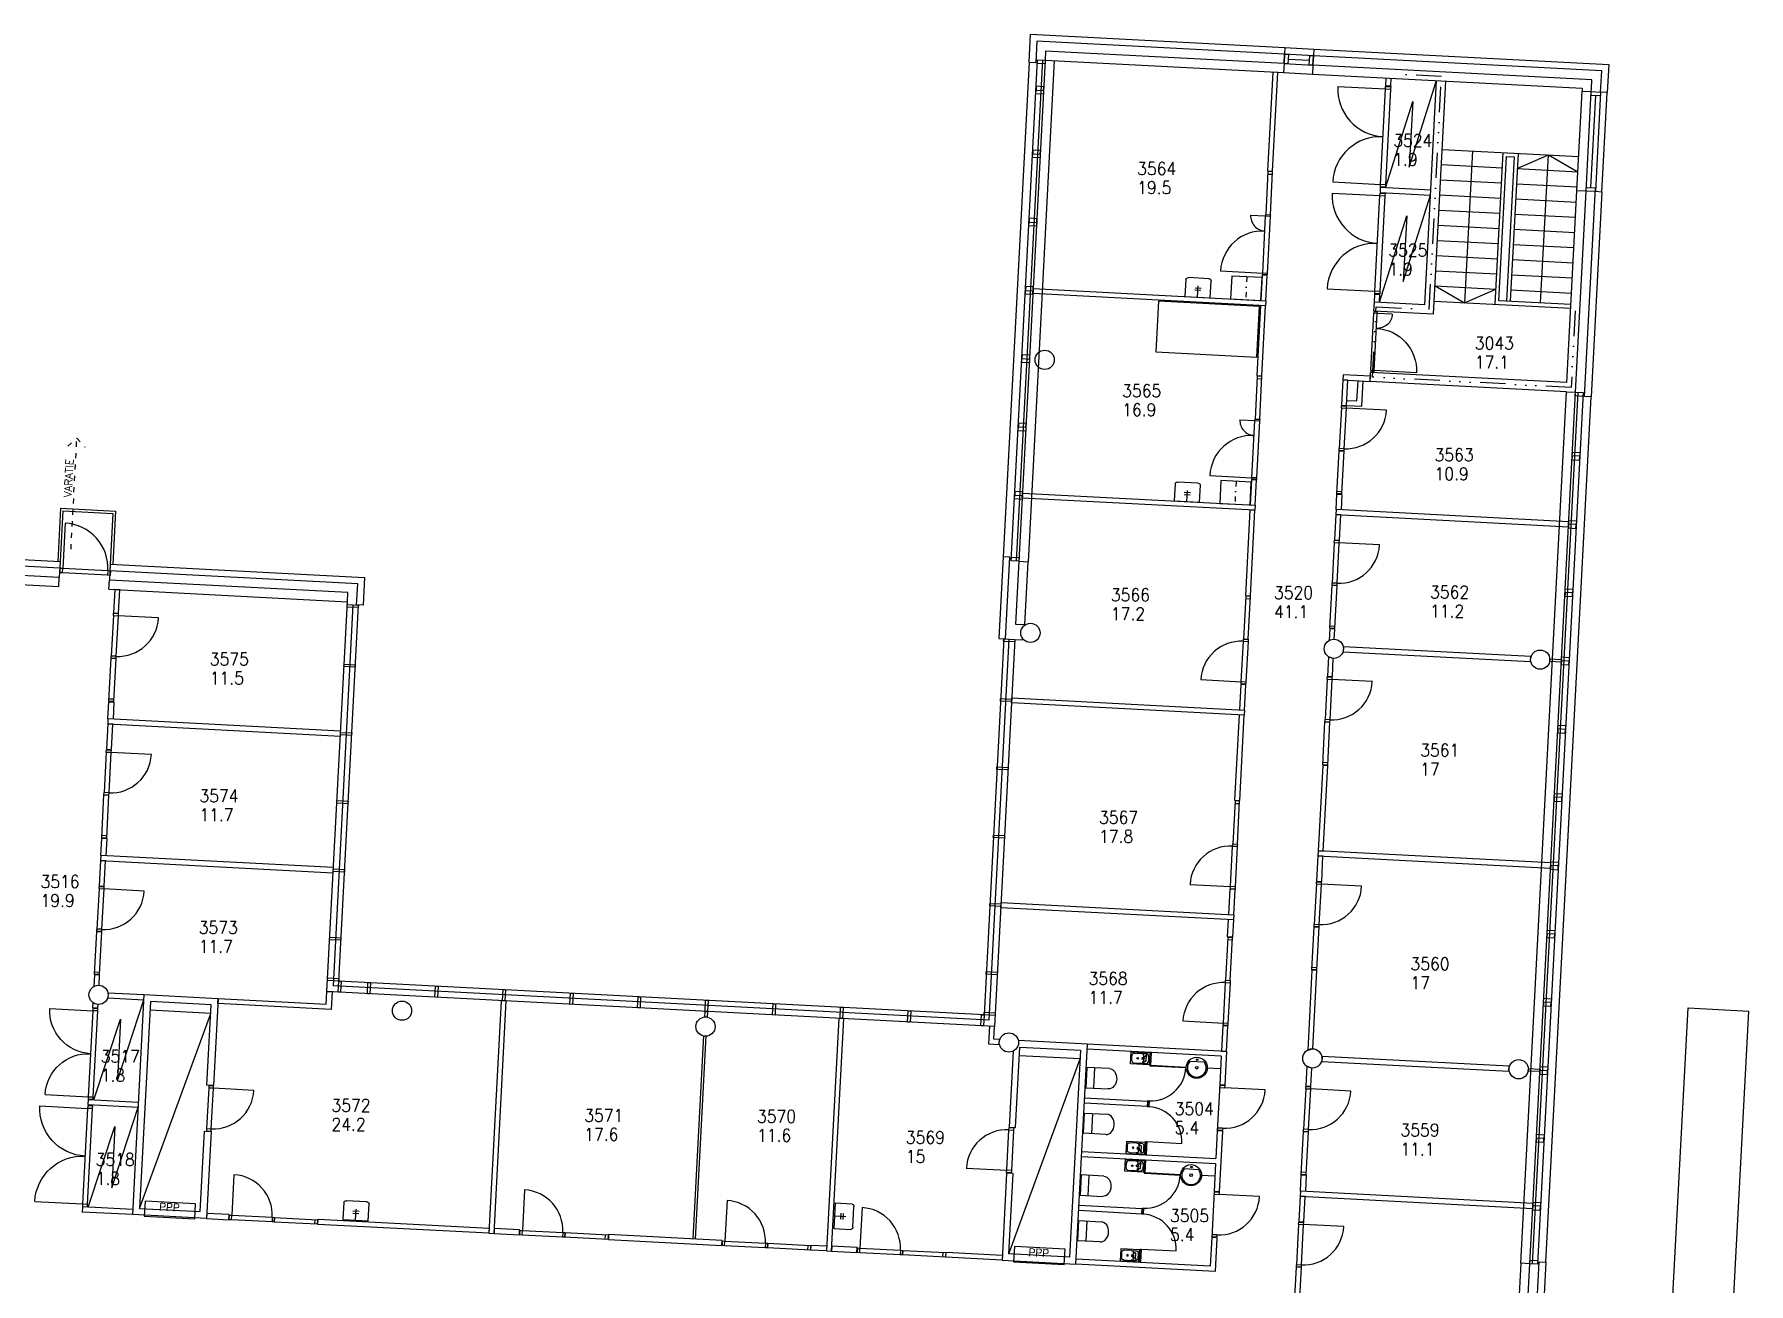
# Model space of a CAD drawing. Extents: x -405 to 153753, y -2585 to 66147.
# Drawn here: x 119754 to 153606, y 41474 to 66147 of the extents above; entities that cross this region are included whole.
import ezdxf
from ezdxf.enums import TextEntityAlignment as Align

# ---------------------------------------------------------------- set-up
doc = ezdxf.new("R2010")
doc.units = 0
doc.header["$LTSCALE"] = 100
doc.header["$MEASUREMENT"] = 0
for name, pattern in [('KEL', [2.25, 1, -1.25]), ('PALOALUE', [13, 5, -2, 0, -2, 0, -2, 0, -2]), ('PKL', [3, 1, -1, 0, -1])]:
    doc.linetypes.add(name, pattern=pattern)
doc.layers.get('0').update_dxf_attribs({"linetype": 'CONTINUOUS'})
for name, color, linetype in [('ART1100T0', 7, 'CONTINUOUS'), ('ART1100T3', 7, 'CONTINUOUS'), ('ART1100TB', 7, 'CONTINUOUS'), ('M00402', 8, 'CONTINUOUS'), ('M06001', 7, 'CONTINUOUS'), ('M06037', 8, 'CONTINUOUS'), ('M06051', 3, 'CONTINUOUS'), ('m06080', 8, 'CONTINUOUS'), ('M06081', 8, 'CONTINUOUS'), ('PALOOS', 1, 'PALOALUE')]:
    doc.layers.add(name, color=color, linetype=linetype)
doc.styles.add('ROMANS', font='romans.shx')
doc.styles.get("Standard").update_dxf_attribs({"font": 'simplex.shx'})

# ---------------------------------------------------------------- blocks, each defined once
blk = doc.blocks.new('SALAMA')
at = {"layer": 'M00402'}
blk.add_lwpolyline([(0, 0), (0.5, 0.8), (0.5, 0.2), (1, 1)], dxfattribs=at)
blk = doc.blocks.new('LVIPAL')
for p, q in [((-0.5, 0.02), (-0.5, 0.92)), ((-0.4, 1.02), (0.4, 1.02)), ((0.5, 0.92), (0.5, 0.02)), ((0.5, 0.02), (-0.5, 0.02)), ((-0.12, 0.49), (0.12, 0.49)), ((-0.12, 0.37), (0.12, 0.37)), ((0, 0.02), (0, 0.61))]:
    blk.add_line(p, q)
for centre, start, end in [((-0.4, 0.92), 90, 180), ((0.4, 0.92), 0, 90)]:
    blk.add_arc(centre, 0.1, start, end)
at = {"width": 0.76195, "flags": 1}
blk.add_attdef('LVIKAL', text='', height=0.212, dxfattribs=at).set_placement((-0.389, 0.05), (0.379, 0.05), align=Align.FIT)
blk = doc.blocks.new('K1X1')
at = {"linetype": 'ByBlock'}
blk.add_lwpolyline([(1, 0), (1, 1), (0, 1), (0, 0)], close=True, dxfattribs=at)
blk = doc.blocks.new('LVIIST')
for p, q in [((-0.5, 0.02), (-0.5, 0.761)), ((0.5, 0.761), (0.5, 0.02)), ((-0.5, 0.283), (0.5, 0.283)), ((0.5, 0.02), (-0.5, 0.02))]:
    blk.add_line(p, q)
blk.add_ellipse((0, 0.761), major_axis=(-0.5, 0), ratio=0.517739, start_param=3.141593, end_param=6.283185)
at = {"width": 0.76195, "flags": 1}
blk.add_attdef('LVIKAL', text='', height=0.212, dxfattribs=at).set_placement((-0.389, 0.05), (0.379, 0.05), align=Align.FIT)
blk = doc.blocks.new('KKUPPI_P')
at = {"linetype": 'Continuous'}
for p, q in [((-380, -245), (-380, -10)), ((-380, -10), (-10, -10)), ((-10, -245), (-380, -245)), ((-360, -175), (-360, -80)), ((-310, -30), (-175, -30)), ((-175, -225), (-310, -225)), ((-175, -30), (-80, -30)), ((-175, -225), (-80, -225)), ((-125, -80), (-125, -175)), ((-30, -80), (-30, -175)), ((-10, -10), (-10, -245))]:
    blk.add_line(p, q, dxfattribs=at)
for p, q in [((-168, -110), (-125, -153)), ((-80, -65), (-163, -148)), ((-151, -93), (-108, -136)), ((-80, -65), (-80, -167))]:
    blk.add_line(p, q)
for centre, radius in [((-242, -128), 14.1), ((-80, -65), 10)]:
    blk.add_circle(centre, radius, dxfattribs=at)
for centre, start, end in [((-310, -80), 90, 180), ((-310, -175), 180, 270), ((-175, -80), 0, 90), ((-175, -175), 270, 0), ((-80, -80), 0, 90), ((-80, -175), 270, 0)]:
    blk.add_arc(centre, 50, start, end, dxfattribs=at)
at = {"extrusion": (0, 0, -1)}
for centre, major_axis, start_param, end_param in [((-119, -189), (-13.3, 12.5), -1.446157, 1.474955), ((-125, -203), (-5.71, 5.37), 0.050634, 6.193979), ((-100, -163), (-15.7, 14.8), 2.496992, 4.616547)]:
    blk.add_ellipse(centre, major_axis=major_axis, ratio=0.8, start_param=start_param, end_param=end_param, dxfattribs=at)
blk = doc.blocks.new('pyöreä_allas')
blk.add_lwpolyline([(63, 322, 2.070197), (352, 322)], format="xyb", close=True)
for centre, radius in [((207, 207), 208), ((207, 367), 15), ((207, 207), 25)]:
    blk.add_circle(centre, radius)
blk = doc.blocks.new('aioa_huone')
at = {"layer": 'ART1100T0', "width": 0.9}
blk.add_attdef('HNENUM', (56, 73), '', height=250, dxfattribs=at)
at = {"layer": 'ART1100T3', "width": 0.9}
blk.add_attdef('HNEALA', (56, -302), '', height=250, dxfattribs=at)

msp = doc.modelspace()

# ---------------------------------------------------------------- linework, layer by layer
at = {"layer": 'M00402'}
for p, q in [((121834, 42961), (123237, 46812)), ((123237, 46812), (122039, 46875)), ((139000, 42061), (140404, 45913)), ((140404, 45913), (139205, 45976))]:
    msp.add_line(p, q, dxfattribs=at)
for points in [[(120225, 55737), (120280, 56786), (121358, 56729), (121303, 55681)], [(120274, 55735), (120327, 56733), (121305, 56682), (121253, 55683)]]:
    msp.add_lwpolyline(points, dxfattribs=at)
at = {"layer": 'M06001'}
for p, q in [((144449, 65883), (144443, 65754)), ((144449, 65883), (145019, 65854)), ((145019, 65854), (145012, 65724)), ((139397, 65597), (138886, 55831)), ((139146, 55742), (139665, 65639)), ((139895, 65626), (139376, 55730)), ((139397, 65597), (139527, 65591)), ((144433, 65569), (144423, 65389)), ((144423, 65389), (144993, 65359)), ((144513, 65657), (144932, 65635)), ((145002, 65539), (144993, 65359)), ((146438, 65128), (146446, 65283)), ((146537, 65123), (146438, 65128)), ((146537, 65123), (146546, 65278)), ((147212, 60807), (147444, 65231)), ((147383, 60618), (147624, 65221)), ((150214, 63058), (150317, 65025)), ((150320, 65080), (150317, 65025)), ((150317, 65025), (150497, 65016)), ((150497, 65016), (150500, 65071)), ((150812, 64999), (150682, 65006)), ((150709, 63032), (150812, 64999)), ((150490, 63118), (150586, 64936)), ((150016, 59268), (150214, 63058)), ((150186, 59079), (150394, 63048)), ((150394, 63048), (150214, 63058)), ((150709, 63032), (150579, 63039)), ((146214, 60859), (146222, 61014)), ((146222, 61014), (146322, 61009)), ((146314, 60854), (146322, 61009)), ((146204, 60679), (146214, 60859)), ((147383, 60618), (146204, 60679)), ((147212, 60807), (146214, 60859)), ((146132, 59291), (146141, 59471)), ((150006, 59088), (146132, 59291)), ((150016, 59268), (146141, 59471)), ((149104, 41877), (150006, 59088)), ((149334, 41865), (150236, 59076)), ((149601, 41901), (150497, 58987)), ((150006, 59088), (150186, 59079)), ((150497, 58987), (150367, 58994)), ((120265, 55735), (120248, 55421)), ((120265, 55735), (120258, 55605)), ((121253, 55683), (121237, 55369)), ((121253, 55683), (121246, 55554)), ((139196, 55739), (139376, 55730)), ((120239, 55241), (120248, 55421)), ((121227, 55189), (121237, 55369)), ((125533, 47243), (125936, 54942)), ((125659, 47356), (126053, 54881)), ((125764, 47451), (126153, 54876)), ((138896, 54208), (138507, 46783)), ((138996, 54203), (138601, 46678)), ((139115, 54197), (138715, 46552)), ((139115, 54197), (139292, 54187)), ((138507, 46783), (125764, 47451)), ((121204, 47119), (121919, 47082)), ((121209, 47219), (121925, 47182)), ((138715, 46552), (125533, 47243)), ((138601, 46678), (125659, 47356)), ((120910, 46919), (120915, 47023)), ((121009, 46914), (120910, 46919)), ((121009, 46914), (121013, 46989)), ((138412, 46788), (138412, 46788)), ((132762, 42358), (132973, 46375)), ((132812, 42355), (133022, 46367)), ((143190, 45967), (140544, 46106)), ((143295, 46062), (140549, 46206)), ((143295, 46062), (143261, 45397)), ((143190, 45967), (143161, 45402)), ((143261, 45397), (143161, 45402)), ((120815, 45112), (120810, 45012)), ((120815, 45112), (121813, 45060)), ((140488, 45045), (141737, 44979)), ((140494, 45145), (141742, 45079)), ((141737, 44979), (141742, 45079)), ((141742, 45079), (141737, 44979)), ((120810, 45012), (121808, 44960)), ((123245, 44479), (123145, 44484)), ((143113, 44494), (143084, 43945)), ((143213, 44488), (143113, 44494)), ((143213, 44488), (143150, 43291)), ((140438, 44084), (143084, 43945)), ((140433, 43984), (143079, 43845)), ((143079, 43845), (143050, 43296)), ((140382, 43022), (141631, 42957)), ((143150, 43291), (143050, 43296)), ((120704, 42990), (120698, 42890)), ((121697, 42838), (120698, 42890)), ((121702, 42937), (120704, 42990)), ((140377, 42923), (141625, 42857)), ((141631, 42957), (141625, 42857)), ((141631, 42957), (141625, 42857)), ((143003, 42387), (142973, 41823)), ((143103, 42382), (143003, 42387)), ((143103, 42382), (143068, 41718)), ((143068, 41718), (140321, 41862)), ((142973, 41823), (140327, 41961))]:
    msp.add_line(p, q, dxfattribs=at)
for points in [[(139397, 65597), (139426, 66147), (144449, 65883)], [(144443, 65754), (139549, 66010), (139527, 65591)], [(144433, 65569), (139724, 65816), (139715, 65636), (144423, 65389)], [(150682, 65006), (150704, 65425), (145012, 65724)], [(145019, 65854), (150841, 65548), (150812, 64999)], [(139046, 55747), (139565, 65644), (139715, 65636), (139196, 55739)], [(144993, 65359), (150320, 65080)], [(150500, 65071), (150510, 65250), (145002, 65539)], [(150367, 58994), (150583, 63114)], [(150709, 63032), (150497, 58987)], [(145666, 58817), (145966, 58801), (145992, 59301)], [(145671, 58917), (145871, 58906), (145892, 59306)], [(145458, 56763), (145474, 57065), (145574, 57059), (145558, 56758)], [(120258, 55605), (114986, 55882), (114964, 55462), (114834, 55469), (114862, 56018), (120265, 55735)], [(120248, 55421), (115161, 55687), (115151, 55508), (120239, 55241)], [(121253, 55683), (126277, 55420), (126248, 54871), (126118, 54878), (126140, 55297), (121246, 55554)], [(139196, 55739), (139131, 54501), (139311, 54492), (139376, 55730)], [(121227, 55189), (125936, 54942), (125946, 55122), (121237, 55369)], [(145424, 54201), (145435, 54401), (145335, 54406), (145323, 54178)], [(121209, 52627), (121226, 52966), (121326, 52961), (121309, 52621)], [(121067, 49930), (121085, 50270), (121185, 50265), (121167, 49925)], [(143431, 48658), (143414, 48319), (143314, 48324), (143332, 48663)], [(121033, 47369), (121044, 47568), (120944, 47573), (120932, 47345)], [(123293, 45388), (123163, 45394), (123246, 46982), (122048, 47045), (121834, 42961), (123032, 42898), (123115, 44486), (123245, 44479), (123155, 42761), (121697, 42838), (121925, 47182), (123383, 47105), (123293, 45388)], [(139000, 42061), (139084, 43653), (138954, 43659), (138863, 41938), (140321, 41862), (140549, 46206), (139184, 46277)], [(139080, 46065), (139001, 44568), (139131, 44561), (139214, 46145), (140413, 46083), (140198, 41998), (139000, 42061)], [(141681, 43918), (141667, 43656), (141691, 43655), (141705, 43917)], [(144753, 43302), (144770, 43621), (144870, 43616), (144853, 43296)], [(135398, 42120), (135089, 42136), (135094, 42236), (135403, 42219)], [(141575, 41896), (141589, 42158), (141613, 42157), (141599, 41895)]]:
    msp.add_lwpolyline(points, dxfattribs=at)
for points in [[(144433, 65569), (145002, 65539), (145012, 65724), (144443, 65754)], [(144508, 65565), (144433, 65569), (144443, 65754), (144517, 65750)], [(145002, 65539), (144927, 65543), (144937, 65728), (145012, 65724)], [(139715, 65636), (139711, 65561), (139561, 65569), (139565, 65644)], [(144309, 65395), (144209, 65400), (144106, 63448), (144206, 63443)], [(139683, 65037), (139680, 64962), (139530, 64970), (139534, 65045)], [(139683, 65037), (139687, 65112), (139538, 65119), (139534, 65045)], [(150682, 65006), (150579, 63039), (150394, 63048), (150497, 65016)], [(150682, 65006), (150678, 64931), (150493, 64941), (150497, 65016)], [(139618, 63778), (139614, 63704), (139464, 63711), (139468, 63786)], [(139618, 63778), (139621, 63853), (139472, 63861), (139468, 63786)], [(146327, 63021), (147326, 62969), (147331, 63069), (146332, 63121)], [(150583, 63114), (150579, 63039), (150394, 63048), (150398, 63123)], [(139547, 62430), (139543, 62355), (139393, 62363), (139397, 62438)], [(139547, 62430), (139551, 62505), (139401, 62513), (139397, 62438)], [(143972, 60891), (144072, 60886), (144098, 61385), (143999, 61390)], [(139476, 61082), (139472, 61007), (139323, 61015), (139326, 61090)], [(139476, 61082), (139480, 61157), (139330, 61165), (139326, 61090)], [(144067, 60786), (139473, 61027), (139479, 61127), (144072, 60886)], [(144067, 60786), (143967, 60791), (143895, 59409), (143995, 59403)], [(139406, 59734), (139402, 59659), (139252, 59667), (139256, 59742)], [(139406, 59734), (139410, 59809), (139260, 59817), (139256, 59742)], [(145566, 58822), (145666, 58817), (145692, 59316), (145592, 59321)], [(145592, 59321), (146132, 59293), (146137, 59393), (145598, 59421)], [(150336, 59071), (149434, 41860), (149284, 41867), (150186, 59079)], [(150336, 59071), (150332, 58996), (150182, 59004), (150186, 59079)], [(139335, 58386), (139331, 58311), (139181, 58319), (139185, 58394)], [(139335, 58386), (139339, 58461), (139189, 58469), (139185, 58394)], [(150274, 57888), (150270, 57813), (150120, 57821), (150124, 57896)], [(150266, 57738), (150270, 57813), (150120, 57821), (150116, 57746)], [(143761, 56852), (143861, 56847), (143887, 57346), (143787, 57351)], [(139264, 57038), (139260, 56963), (139111, 56971), (139114, 57046)], [(139264, 57038), (139268, 57113), (139118, 57120), (139114, 57046)], [(143855, 56747), (139262, 56988), (139267, 57088), (143861, 56847)], [(143855, 56747), (143756, 56752), (143667, 55065), (143767, 55059)], [(145427, 56164), (145527, 56159), (145553, 56658), (145453, 56663)], [(145453, 56663), (150047, 56423), (150052, 56522), (145458, 56763)], [(150203, 56540), (150199, 56465), (150049, 56472), (150053, 56547)], [(150195, 56390), (150199, 56465), (150049, 56472), (150046, 56398)], [(138886, 55831), (138801, 54213), (138931, 54206), (139015, 55824)], [(139200, 55814), (139196, 55739), (139046, 55747), (139050, 55822)], [(121319, 54724), (121418, 54718), (121443, 55178), (121343, 55183)], [(150133, 55191), (150129, 55116), (149979, 55124), (149983, 55199)], [(125933, 54887), (126153, 54876), (126151, 54826), (125931, 54837)], [(150125, 55042), (150129, 55116), (149979, 55124), (149975, 55049)], [(138896, 54208), (139115, 54197), (139113, 54147), (138893, 54158)], [(145286, 53468), (145386, 53462), (145404, 53822), (145306, 53856)], [(145601, 53952), (149296, 53758), (149302, 53858), (145607, 54052)], [(150062, 53843), (150058, 53768), (149908, 53776), (149912, 53851)], [(125872, 53709), (126091, 53698), (126089, 53648), (125869, 53659)], [(149909, 53801), (149907, 53751), (149677, 53763), (149680, 53813)], [(150054, 53693), (150058, 53768), (149908, 53776), (149904, 53701)], [(143549, 52808), (143649, 52802), (143675, 53302), (143575, 53307)], [(138834, 53029), (139054, 53018), (139051, 52968), (138831, 52979)], [(143643, 52703), (139050, 52943), (139055, 53043), (143649, 52802)], [(121177, 52027), (121277, 52022), (121303, 52521), (121203, 52527)], [(121203, 52527), (125797, 52286), (125802, 52386), (121209, 52627)], [(143643, 52703), (143544, 52708), (143455, 51020), (143555, 51015)], [(149991, 52495), (149987, 52420), (149838, 52428), (149841, 52503)], [(125801, 52361), (126021, 52349), (126018, 52299), (125798, 52311)], [(149983, 52345), (149987, 52420), (149838, 52428), (149834, 52353)], [(138763, 51681), (138983, 51670), (138980, 51620), (138761, 51631)], [(145293, 51705), (145194, 51710), (145105, 50022), (145205, 50017)], [(149921, 51147), (149917, 51072), (149767, 51080), (149771, 51155)], [(125730, 51013), (125950, 51001), (125947, 50951), (125728, 50963)], [(149913, 50997), (149917, 51072), (149767, 51080), (149763, 51005)], [(138693, 50333), (138912, 50322), (138910, 50272), (138690, 50283)], [(121036, 49331), (121136, 49326), (121162, 49825), (121062, 49830)], [(121062, 49830), (125656, 49590), (125661, 49690), (121067, 49930)], [(145074, 49423), (145174, 49418), (145200, 49917), (145100, 49923)], [(145100, 49923), (149694, 49682), (149699, 49782), (145105, 50022)], [(149850, 49799), (149846, 49724), (149696, 49732), (149700, 49807)], [(125660, 49665), (125879, 49653), (125877, 49603), (125657, 49615)], [(149842, 49649), (149846, 49724), (149696, 49732), (149692, 49657)], [(143337, 48763), (143437, 48758), (143463, 49257), (143363, 49263)], [(138622, 48985), (138842, 48973), (138839, 48924), (138619, 48935)], [(143431, 48658), (138838, 48899), (138843, 48999), (143437, 48758)], [(149779, 48451), (149775, 48376), (149626, 48384), (149629, 48458)], [(125589, 48316), (125809, 48305), (125806, 48255), (125586, 48267)], [(149771, 48301), (149775, 48376), (149626, 48384), (149622, 48309)], [(125547, 47513), (125767, 47501), (125764, 47451), (125544, 47463)], [(125753, 47231), (125764, 47451), (125814, 47448), (125802, 47229)], [(126332, 47201), (126343, 47420), (126393, 47418), (126382, 47198)], [(138551, 47637), (138771, 47625), (138768, 47575), (138549, 47587)], [(145081, 47660), (144982, 47665), (144899, 46089), (145000, 46113)], [(125633, 47238), (125614, 46888), (123377, 47005), (123383, 47105), (125520, 46993), (125533, 47243)], [(127665, 47131), (127676, 47351), (127726, 47348), (127715, 47129)], [(128732, 42469), (128832, 42464), (129073, 47057), (128973, 47063)], [(128998, 47061), (129010, 47281), (129060, 47278), (129048, 47059)], [(130331, 46991), (130343, 47211), (130393, 47209), (130381, 46989)], [(131664, 46922), (131676, 47141), (131726, 47139), (131714, 46919)], [(132998, 46852), (133009, 47071), (133059, 47069), (133048, 46849)], [(149709, 47102), (149705, 47028), (149555, 47035), (149559, 47110)], [(132998, 46852), (133048, 46849), (133042, 46739), (132992, 46742)], [(134331, 46782), (134342, 47001), (134392, 46999), (134381, 46779)], [(135664, 46712), (135675, 46932), (135725, 46929), (135714, 46709)], [(136997, 46642), (137009, 46862), (137059, 46859), (137047, 46639)], [(138445, 46566), (138457, 46786), (138507, 46783), (138495, 46564)], [(138509, 46833), (138729, 46822), (138726, 46772), (138507, 46783)], [(149701, 46953), (149705, 47028), (149555, 47035), (149551, 46961)], [(135398, 42120), (135498, 42114), (135739, 46708), (135639, 46713)], [(138615, 46557), (138597, 46208), (138806, 46197), (138812, 46297), (138702, 46302), (138715, 46552)], [(143196, 46067), (143295, 46062), (143322, 46561), (143222, 46566)], [(141778, 45778), (141802, 45777), (141816, 46039), (141792, 46040)], [(144862, 45379), (144962, 45374), (144980, 45733), (144882, 45767)], [(145178, 45863), (148872, 45669), (148878, 45769), (145183, 45963)], [(149486, 45712), (149483, 45662), (149253, 45674), (149256, 45724)], [(149638, 45754), (149634, 45679), (149484, 45687), (149488, 45762)], [(149630, 45605), (149634, 45679), (149484, 45687), (149480, 45612)], [(141742, 45089), (141766, 45088), (141760, 44968), (141736, 44969)], [(149560, 44266), (149564, 44341), (149414, 44349), (149410, 44274)], [(149568, 44416), (149564, 44341), (149414, 44349), (149418, 44424)], [(141700, 44280), (141724, 44279), (141710, 44017), (141686, 44018)], [(144722, 42702), (144821, 42697), (144848, 43197), (144748, 43202)], [(144748, 43202), (149341, 42961), (149347, 43061), (144753, 43302)], [(149490, 42928), (149494, 43003), (149344, 43011), (149340, 42936)], [(149498, 43078), (149494, 43003), (149344, 43011), (149348, 43086)], [(123160, 42861), (123155, 42761), (123594, 42738), (123600, 42838)], [(128732, 42469), (125352, 42646), (125357, 42746), (128738, 42569)], [(141631, 42967), (141655, 42966), (141649, 42846), (141625, 42847)], [(128837, 42564), (128832, 42464), (129332, 42438), (129337, 42537)], [(131094, 42445), (131089, 42345), (133331, 42228), (133336, 42328)], [(135503, 42214), (135498, 42114), (135997, 42088), (136003, 42188)], [(138863, 41938), (137755, 41996), (137760, 42096), (138869, 42038)], [(149104, 41877), (149027, 40399), (149207, 40390), (149284, 41867)], [(149438, 41935), (149434, 41860), (149284, 41867), (149288, 41942)], [(149601, 41901), (149521, 40373), (149391, 40380), (149471, 41908)]]:
    msp.add_lwpolyline(points, close=True, dxfattribs=at)
for centre in [(139705, 59718), (139423, 54326), (145414, 54012), (149489, 53798), (121023, 47179), (127015, 46865), (133007, 46551), (138999, 46237), (144990, 45923), (149065, 45709)]:
    msp.add_circle(centre, 190, dxfattribs=at)
at = {"layer": 'M06037'}
for p, q in [((147553, 63873), (150250, 63732)), ((148153, 63842), (147996, 60846)), ((148752, 63810), (148595, 60815)), ((148674, 60886), (148823, 63732)), ((148823, 63732), (148973, 63724)), ((148973, 63724), (148823, 60878)), ((149051, 63795), (148898, 60874)), ((149497, 60842), (149651, 63763)), ((147538, 63574), (148736, 63511)), ((149036, 63495), (150234, 63432)), ((147506, 62974), (148705, 62912)), ((147522, 63274), (148720, 63211)), ((149020, 63196), (150218, 63133)), ((147491, 62675), (148689, 62612)), ((149004, 62896), (150203, 62833)), ((147475, 62375), (148673, 62312)), ((148973, 62297), (150171, 62234)), ((148989, 62596), (150187, 62534)), ((147459, 62076), (148658, 62013)), ((148957, 61997), (150155, 61934)), ((147443, 61776), (148642, 61713)), ((148941, 61698), (150140, 61635)), ((147428, 61477), (148626, 61414)), ((148926, 61398), (150124, 61335)), ((147412, 61177), (148610, 61114)), ((148910, 61098), (150108, 61036)), ((147396, 60877), (150093, 60736)), ((150097, 60811), (148674, 60886)), ((152006, 39251), (152408, 46921)), ((152408, 46921), (153606, 46858)), ((153204, 39189), (153606, 46858)), ((143161, 45402), (143113, 44494)), ((143050, 43296), (143003, 42387))]:
    msp.add_line(p, q, dxfattribs=at)
for points in [[(149036, 63495), (149651, 63763), (150234, 63432)], [(147412, 61177), (147996, 60846), (148610, 61114)]]:
    msp.add_lwpolyline(points, dxfattribs=at)
at = {"layer": 'M06051'}
for p, q in [((145490, 65118), (146434, 65069)), ((146335, 63181), (146434, 65069)), ((146434, 65069), (146437, 65118)), ((146434, 65069), (146534, 65063)), ((146534, 65063), (146435, 63176)), ((146437, 65118), (146537, 65113)), ((146537, 65113), (146534, 65063)), ((144114, 63437), (144069, 62588)), ((144111, 63387), (144203, 63383)), ((144206, 63432), (144114, 63437)), ((144161, 62584), (144206, 63432)), ((145380, 63011), (146324, 62962)), ((145392, 63230), (146335, 63181)), ((146324, 62962), (146327, 63011)), ((146327, 63011), (146426, 63006)), ((146333, 63131), (146335, 63181)), ((146433, 63126), (146333, 63131)), ((146435, 63176), (146335, 63181)), ((146426, 63006), (146424, 62956)), ((146435, 63176), (146433, 63126)), ((146225, 61074), (146324, 62962)), ((146324, 62962), (146424, 62956)), ((146424, 62956), (146325, 61068)), ((143771, 62574), (144068, 62559)), ((144009, 61430), (144068, 62559)), ((144068, 62559), (144069, 62588)), ((144068, 62559), (144160, 62554)), ((144069, 62588), (144161, 62584)), ((144069, 62588), (144161, 62584)), ((144160, 62554), (144101, 61425)), ((144161, 62584), (144160, 62554)), ((143177, 61473), (144009, 61430)), ((144007, 61400), (144009, 61430)), ((144099, 61395), (144007, 61400)), ((144101, 61425), (144009, 61430)), ((144101, 61425), (144099, 61395)), ((145281, 61123), (146225, 61074)), ((146222, 61024), (146225, 61074)), ((146322, 61019), (146222, 61024)), ((146325, 61068), (146225, 61074)), ((146325, 61068), (146322, 61019)), ((146143, 59511), (146202, 60640)), ((146204, 60669), (146202, 60640)), ((146272, 60636), (146202, 60640)), ((146274, 60666), (146204, 60669)), ((146213, 59507), (146272, 60636)), ((146272, 60636), (146274, 60666)), ((146569, 60621), (146272, 60636)), ((143902, 59398), (143858, 58549)), ((143900, 59348), (143991, 59343)), ((143994, 59393), (143902, 59398)), ((143950, 58545), (143994, 59393)), ((146143, 59511), (146142, 59481)), ((146142, 59481), (146211, 59477)), ((146143, 59511), (146213, 59507)), ((146211, 59477), (146213, 59507)), ((147045, 59464), (146213, 59507)), ((145563, 58768), (145522, 57968)), ((145563, 58768), (145566, 58812)), ((145563, 58768), (145655, 58763)), ((145566, 58812), (145658, 58807)), ((145655, 58763), (145613, 57963)), ((145658, 58807), (145655, 58763)), ((146455, 58721), (145655, 58763)), ((143559, 58535), (143856, 58520)), ((143797, 57391), (143856, 58520)), ((143856, 58520), (143858, 58549)), ((143856, 58520), (143948, 58515)), ((143858, 58549), (143950, 58545)), ((143858, 58549), (143950, 58545)), ((143948, 58515), (143889, 57386)), ((143950, 58545), (143948, 58515)), ((145475, 57075), (145519, 57923)), ((145519, 57923), (145522, 57968)), ((145611, 57919), (145519, 57923)), ((145519, 57923), (145611, 57919)), ((145613, 57963), (145522, 57968)), ((145611, 57919), (145567, 57070)), ((145613, 57963), (145611, 57919)), ((142965, 57434), (143797, 57391)), ((143795, 57361), (143797, 57391)), ((143887, 57356), (143795, 57361)), ((143889, 57386), (143797, 57391)), ((143889, 57386), (143887, 57356)), ((145567, 57070), (145475, 57075)), ((145477, 57125), (145569, 57120)), ((120364, 56492), (120317, 55602)), ((145424, 56110), (145382, 55310)), ((145424, 56110), (145426, 56154)), ((145424, 56110), (145516, 56105)), ((145426, 56154), (145518, 56149)), ((145516, 56105), (145474, 55305)), ((145518, 56149), (145516, 56105)), ((146316, 56063), (145516, 56105)), ((120263, 55513), (120268, 55605)), ((120268, 55605), (120317, 55602)), ((120312, 55510), (120317, 55602)), ((120317, 55602), (121207, 55556)), ((121207, 55556), (121202, 55464)), ((121207, 55556), (121256, 55553)), ((121256, 55553), (121252, 55461)), ((120312, 55510), (120263, 55513)), ((121202, 55464), (120312, 55510)), ((121252, 55461), (121202, 55464)), ((145335, 54416), (145380, 55265)), ((145380, 55265), (145382, 55310)), ((145472, 55260), (145380, 55265)), ((145380, 55265), (145472, 55260)), ((145474, 55305), (145382, 55310)), ((145472, 55260), (145427, 54411)), ((145474, 55305), (145472, 55260)), ((143675, 55054), (143630, 54205)), ((143672, 55004), (143764, 54999)), ((143766, 55049), (143675, 55054)), ((143722, 54201), (143766, 55049)), ((121316, 54669), (121274, 53869)), ((121316, 54669), (121318, 54714)), ((121316, 54669), (121408, 54664)), ((121318, 54714), (121410, 54709)), ((121408, 54664), (121366, 53865)), ((122207, 54620), (121407, 54662)), ((121410, 54709), (121408, 54664)), ((143628, 54161), (143630, 54205)), ((143630, 54205), (143722, 54201)), ((143630, 54205), (143722, 54201)), ((143722, 54201), (143720, 54156)), ((145427, 54411), (145335, 54416)), ((145338, 54466), (145430, 54461)), ((121271, 53825), (121274, 53869)), ((121366, 53865), (121274, 53869)), ((121366, 53865), (121363, 53820)), ((143586, 53361), (143628, 54161)), ((143628, 54161), (143720, 54156)), ((143720, 54156), (143678, 53356)), ((121227, 52976), (121271, 53825)), ((121363, 53820), (121271, 53825)), ((121271, 53825), (121363, 53820)), ((121363, 53820), (121319, 52971)), ((142786, 53403), (143586, 53361)), ((143583, 53317), (143586, 53361)), ((143675, 53312), (143583, 53317)), ((143678, 53356), (143586, 53361)), ((143678, 53356), (143675, 53312)), ((145283, 53413), (145241, 52613)), ((145283, 53413), (145285, 53458)), ((145283, 53413), (145375, 53408)), ((145285, 53458), (145377, 53453)), ((145375, 53408), (145333, 52609)), ((145377, 53453), (145375, 53408)), ((146175, 53366), (145375, 53408)), ((121319, 52971), (121227, 52976)), ((121230, 53026), (121321, 53021)), ((145194, 51720), (145239, 52569)), ((145239, 52569), (145241, 52613)), ((145330, 52564), (145239, 52569)), ((145239, 52569), (145330, 52564)), ((145333, 52609), (145241, 52613)), ((145330, 52564), (145286, 51715)), ((145333, 52609), (145330, 52564)), ((121174, 51973), (121133, 51173)), ((121174, 51973), (121177, 52017)), ((121174, 51973), (121266, 51968)), ((121177, 52017), (121269, 52013)), ((121266, 51968), (121224, 51168)), ((121269, 52013), (121266, 51968)), ((122066, 51924), (121266, 51966)), ((145286, 51715), (145194, 51720)), ((145197, 51770), (145289, 51765)), ((121086, 50280), (121130, 51129)), ((121130, 51129), (121133, 51173)), ((121222, 51124), (121130, 51129)), ((121130, 51129), (121222, 51124)), ((121224, 51168), (121133, 51173)), ((121222, 51124), (121178, 50275)), ((121224, 51168), (121222, 51124)), ((143463, 51010), (143418, 50161)), ((143460, 50960), (143552, 50955)), ((143554, 51005), (143463, 51010)), ((143510, 50156), (143554, 51005)), ((121178, 50275), (121086, 50280)), ((121088, 50330), (121180, 50325)), ((143374, 49317), (143416, 50116)), ((143416, 50116), (143418, 50161)), ((143416, 50116), (143508, 50112)), ((143418, 50161), (143510, 50156)), ((143418, 50161), (143510, 50156)), ((143508, 50112), (143466, 49312)), ((143510, 50156), (143508, 50112)), ((121033, 49277), (120991, 48477)), ((121033, 49277), (121035, 49321)), ((121033, 49277), (121125, 49272)), ((121035, 49321), (121127, 49316)), ((121125, 49272), (121083, 48472)), ((121127, 49316), (121125, 49272)), ((121925, 49227), (121125, 49269)), ((142574, 49358), (143374, 49317)), ((143371, 49272), (143374, 49317)), ((143463, 49267), (143371, 49272)), ((143466, 49312), (143374, 49317)), ((143466, 49312), (143463, 49267)), ((145071, 49369), (145029, 48569)), ((145071, 49369), (145073, 49413)), ((145071, 49369), (145163, 49364)), ((145073, 49413), (145165, 49408)), ((145163, 49364), (145121, 48564)), ((145165, 49408), (145163, 49364)), ((145963, 49322), (145163, 49364)), ((120944, 47583), (120989, 48432)), ((120989, 48432), (120991, 48477)), ((121081, 48428), (120989, 48432)), ((120989, 48432), (121081, 48428)), ((121083, 48472), (120991, 48477)), ((121081, 48428), (121036, 47579)), ((121083, 48472), (121081, 48428)), ((144982, 47675), (145027, 48524)), ((145027, 48524), (145029, 48569)), ((145119, 48520), (145027, 48524)), ((145027, 48524), (145119, 48520)), ((145121, 48564), (145029, 48569)), ((145119, 48520), (145074, 47671)), ((145121, 48564), (145119, 48520)), ((143321, 48313), (143277, 47465)), ((143411, 48259), (143319, 48263)), ((143413, 48309), (143321, 48313)), ((143369, 47460), (143413, 48309)), ((121036, 47579), (120944, 47583)), ((120947, 47633), (121039, 47628)), ((143233, 46620), (143274, 47420)), ((143274, 47420), (143277, 47465)), ((143274, 47420), (143366, 47415)), ((143277, 47465), (143369, 47460)), ((143277, 47465), (143369, 47460)), ((143366, 47415), (143324, 46615)), ((143369, 47460), (143366, 47415)), ((145074, 47671), (144982, 47675)), ((144985, 47725), (145077, 47721)), ((120058, 46909), (120907, 46865)), ((120907, 46865), (120818, 45167)), ((120909, 46909), (120907, 46865)), ((121007, 46860), (120907, 46865)), ((121009, 46904), (120909, 46909)), ((120918, 45161), (121007, 46860)), ((121007, 46860), (121009, 46904)), ((142433, 46662), (143233, 46620)), ((143230, 46576), (143233, 46620)), ((143322, 46571), (143230, 46576)), ((143324, 46615), (143233, 46620)), ((143324, 46615), (143322, 46571)), ((141802, 45777), (142491, 45741)), ((123200, 45382), (123198, 45338)), ((123292, 45378), (123200, 45382)), ((123290, 45333), (123292, 45378)), ((143166, 45347), (143168, 45392)), ((143168, 45392), (143260, 45387)), ((143260, 45387), (143258, 45343)), ((144859, 45324), (144861, 45369)), ((144861, 45369), (144953, 45364)), ((144953, 45364), (144951, 45320)), ((119969, 45211), (120818, 45167)), ((120818, 45167), (120815, 45122)), ((120815, 45122), (120915, 45117)), ((120818, 45167), (120918, 45161)), ((120915, 45117), (120918, 45161)), ((123198, 45338), (123156, 44538)), ((123290, 45333), (123198, 45338)), ((123248, 44533), (123290, 45333)), ((124090, 45291), (123290, 45333)), ((143166, 45347), (143258, 45343)), ((144058, 45301), (143258, 45343)), ((144859, 45324), (144817, 44524)), ((144859, 45324), (144951, 45320)), ((144951, 45320), (144909, 44520)), ((145751, 45278), (144951, 45320)), ((119862, 44987), (120806, 44937)), ((120806, 44937), (120707, 43049)), ((120808, 44987), (120806, 44937)), ((120906, 44932), (120806, 44937)), ((120807, 43044), (120906, 44932)), ((120908, 44982), (120808, 44987)), ((120906, 44932), (120908, 44982)), ((123156, 44538), (123154, 44494)), ((123154, 44494), (123246, 44489)), ((123156, 44538), (123248, 44533)), ((123246, 44489), (123248, 44533)), ((138957, 43714), (138998, 44514)), ((138998, 44514), (139001, 44558)), ((138998, 44514), (139090, 44509)), ((139001, 44558), (139093, 44553)), ((139090, 44509), (139048, 43709)), ((139093, 44553), (139090, 44509)), ((143122, 44503), (143124, 44548)), ((143213, 44498), (143122, 44503)), ((143216, 44543), (143124, 44548)), ((143216, 44543), (143213, 44498)), ((144770, 43631), (144815, 44480)), ((144815, 44480), (144817, 44524)), ((144907, 44475), (144815, 44480)), ((144815, 44480), (144907, 44475)), ((144909, 44520), (144817, 44524)), ((144907, 44475), (144862, 43626)), ((144909, 44520), (144907, 44475)), ((141724, 44279), (142413, 44243)), ((138157, 43756), (138957, 43714)), ((138954, 43669), (138957, 43714)), ((139048, 43709), (138957, 43714)), ((139048, 43709), (139046, 43665)), ((144773, 43681), (144865, 43676)), ((123696, 43627), (123654, 42827)), ((139046, 43665), (138954, 43669)), ((141691, 43655), (142380, 43619)), ((144862, 43626), (144770, 43631)), ((119763, 43099), (120707, 43049)), ((120707, 43049), (120704, 43000)), ((120704, 43000), (120804, 42995)), ((120707, 43049), (120807, 43044)), ((120804, 42995), (120807, 43044)), ((129433, 43326), (129391, 42527)), ((133432, 43117), (133390, 42317)), ((143055, 43241), (143058, 43286)), ((143055, 43241), (143147, 43237)), ((143058, 43286), (143150, 43281)), ((143150, 43281), (143147, 43237)), ((143947, 43195), (143147, 43237)), ((123604, 42738), (123609, 42830)), ((123649, 42735), (123604, 42738)), ((123609, 42830), (123654, 42827)), ((123649, 42735), (123654, 42827)), ((124449, 42693), (123649, 42735)), ((123654, 42827), (124454, 42785)), ((124454, 42785), (124449, 42693)), ((124493, 42691), (124449, 42693)), ((124454, 42785), (124498, 42783)), ((124498, 42783), (124493, 42691)), ((124493, 42691), (124498, 42783)), ((125342, 42647), (124493, 42691)), ((124498, 42783), (125347, 42738)), ((125292, 42649), (125297, 42741)), ((125347, 42738), (125342, 42647)), ((136099, 42977), (136057, 42177)), ((144719, 42648), (144721, 42692)), ((144721, 42692), (144813, 42688)), ((144813, 42688), (144811, 42643)), ((129342, 42437), (129346, 42529)), ((129386, 42435), (129342, 42437)), ((129346, 42529), (129391, 42527)), ((129386, 42435), (129391, 42527)), ((130186, 42393), (129386, 42435)), ((129391, 42527), (130191, 42485)), ((130191, 42485), (130186, 42393)), ((130230, 42390), (130186, 42393)), ((130191, 42485), (130235, 42482)), ((130235, 42482), (130230, 42390)), ((130230, 42390), (130235, 42482)), ((131079, 42346), (130230, 42390)), ((130235, 42482), (131084, 42438)), ((131029, 42349), (131034, 42440)), ((131084, 42438), (131079, 42346)), ((133341, 42227), (133346, 42319)), ((133346, 42319), (133390, 42317)), ((133385, 42225), (133390, 42317)), ((133390, 42317), (134190, 42275)), ((143011, 42397), (143014, 42441)), ((143103, 42392), (143011, 42397)), ((143105, 42437), (143014, 42441)), ((143105, 42437), (143103, 42392)), ((144719, 42648), (144677, 41848)), ((144719, 42648), (144811, 42643)), ((144811, 42643), (144769, 41843)), ((145610, 42601), (144811, 42643)), ((133385, 42225), (133341, 42227)), ((134185, 42183), (133385, 42225)), ((134190, 42275), (134185, 42183)), ((134230, 42181), (134185, 42183)), ((134190, 42275), (134235, 42273)), ((134235, 42273), (134230, 42181)), ((134230, 42181), (134235, 42273)), ((135079, 42136), (134230, 42181)), ((134235, 42273), (135083, 42228)), ((135029, 42139), (135034, 42231)), ((135083, 42228), (135079, 42136)), ((136007, 42088), (136012, 42180)), ((136052, 42085), (136007, 42088)), ((136012, 42180), (136057, 42177)), ((136052, 42085), (136057, 42177)), ((136852, 42043), (136052, 42085)), ((136057, 42177), (136857, 42135)), ((136857, 42135), (136852, 42043)), ((136896, 42041), (136852, 42043)), ((136857, 42135), (136901, 42133)), ((136901, 42133), (136896, 42041)), ((136896, 42041), (136901, 42133)), ((137745, 41997), (136896, 42041)), ((136901, 42133), (137750, 42088)), ((137695, 41999), (137700, 42091)), ((137750, 42088), (137745, 41997)), ((141613, 42157), (142302, 42121)), ((144630, 40955), (144674, 41804)), ((144674, 41804), (144677, 41848)), ((144766, 41799), (144674, 41804)), ((144674, 41804), (144766, 41799)), ((144769, 41843), (144677, 41848)), ((144766, 41799), (144722, 40950)), ((144769, 41843), (144766, 41799))]:
    msp.add_line(p, q, dxfattribs=at)
for centre, start, end in [((141802, 45777), 267, 357), ((141724, 44279), 357, 87), ((141691, 43655), 267, 357), ((141613, 42157), 357, 87)]:
    msp.add_arc(centre, 690, start, end, dxfattribs=at)
for centre, major_axis, start_param, end_param in [((146434, 65069), (-668, 668), 0.733038, 2.303835), ((146335, 63181), (-668, 668), -0.837758, 0.733038), ((146324, 62962), (-668, 668), 0.733038, 2.303835), ((144068, 62559), (-210, 210), 0.733038, 2.303835), ((144009, 61430), (-589, 589), -0.837758, 0.733038), ((146225, 61074), (-668, 668), -0.837758, 0.733038), ((145655, 58763), (566, 566), 3.874631, 5.445427), ((143797, 57391), (-589, 589), -0.837758, 0.733038), ((143856, 58520), (-210, 210), 0.733038, 2.303835), ((120317, 55602), (630, 630), 5.445427, 7.016224), ((145516, 56105), (566, 566), 3.874631, 5.445427), ((121407, 54662), (566, 566), 3.874631, 5.445427), ((143586, 53361), (-566, 566), -0.837758, 0.733038), ((145375, 53408), (566, 566), 3.874631, 5.445427), ((121266, 51966), (566, 566), 3.874631, 5.445427), ((143374, 49317), (-566, 566), -0.837758, 0.733038), ((121125, 49269), (566, 566), 3.874631, 5.445427), ((145163, 49364), (566, 566), 3.874631, 5.445427), ((143233, 46620), (-566, 566), -0.837758, 0.733038), ((123290, 45333), (-566, 566), 2.303835, 3.874631), ((143258, 45343), (566, 566), 3.874631, 5.445427), ((144951, 45320), (566, 566), 3.874631, 5.445427), ((138957, 43714), (-566, 566), -0.837758, 0.733038), ((123654, 42827), (-566, 566), 3.874631, 5.445427), ((129391, 42527), (-566, 566), 3.874631, 5.445427), ((133390, 42317), (566, 566), 5.445427, 7.016224), ((143147, 43237), (566, 566), 3.874631, 5.445427), ((136057, 42177), (566, 566), 5.445427, 7.016224), ((144811, 42643), (566, 566), 3.874631, 5.445427)]:
    msp.add_ellipse(centre, major_axis=major_axis, ratio=1, start_param=start_param, end_param=end_param, dxfattribs=at)
at = {"layer": 'M06051', "extrusion": (0, 0, -1)}
for centre, major_axis, start_param, end_param in [((146272, 60636), (-210, 210), 2.408554, 3.979351), ((146213, 59507), (-589, 589), 0.837758, 2.408554), ((120907, 46865), (601, 601), 2.408554, 3.979351), ((120818, 45167), (601, 601), 3.979351, 5.550147), ((120806, 44937), (668, 668), 2.408554, 3.979351), ((120707, 43049), (-668, 668), 5.550147, 7.120943)]:
    msp.add_ellipse(centre, major_axis=major_axis, ratio=1, start_param=start_param, end_param=end_param, dxfattribs=at)
at = {"layer": 'm06080', "linetype": 'PKL'}
for p, q in [((143696, 61356), (143673, 60907)), ((143485, 57317), (143461, 56868))]:
    msp.add_line(p, q, dxfattribs=at)
at = {"layer": 'm06080'}
for points in [[(143397, 61372), (143373, 60923), (143972, 60891), (143996, 61341)], [(143185, 57333), (143162, 56884), (143761, 56852), (143784, 57301)]]:
    msp.add_lwpolyline(points, close=True, dxfattribs=at)
at = {"layer": 'M06081'}
for p, q in [((141803, 45790), (142501, 45753)), ((143177, 45718), (142915, 45732)), ((141692, 43668), (142389, 43631)), ((143066, 43596), (142804, 43610))]:
    msp.add_line(p, q, dxfattribs=at)
for points in [[(121926, 42806), (122924, 42753), (122940, 43053), (121941, 43105)], [(139092, 41906), (140091, 41854), (140106, 42153), (139108, 42206)]]:
    msp.add_lwpolyline(points, close=True, dxfattribs=at)
at = {"layer": 'PALOOS', "linetype": 'KEL'}
msp.add_line((120479, 55980), (120594, 58172), dxfattribs=at)
at = {"layer": 'PALOOS'}
msp.add_lwpolyline([(150180, 60684), (150101, 59173), (146177, 59379), (146250, 60767), (147298, 60712), (147539, 65316), (146540, 65368)], dxfattribs=at)
at = {"layer": 'PALOOS', "linetype": 'KEL'}
msp.add_lwpolyline([(120417, 58013), (120594, 58172), (120753, 57995)], dxfattribs=at)

# ---------------------------------------------------------------- block references
at = {"layer": 'ART1100TB'}
for p, values in [((146531, 63851), {'HNENUM': '3524', 'HNEALA': '1.9'}), ((141475, 63296), {'HNENUM': '3564', 'HNEALA': '19.5'}), ((146434, 61685), {'HNENUM': '3525', 'HNEALA': '1.9'}), ((148142, 59850), {'HNENUM': '3043', 'HNEALA': '17.1'}), ((141179, 58909), {'HNENUM': '3565', 'HNEALA': '16.9'}), ((147347, 57643), {'HNENUM': '3563', 'HNEALA': '10.9'}), ((140956, 54878), {'HNENUM': '3566', 'HNEALA': '17.2'}), ((144177, 54922), {'HNENUM': '3520', 'HNEALA': '41.1'}), ((147258, 54933), {'HNENUM': '3562', 'HNEALA': '11.2'}), ((123163, 53611), {'HNENUM': '3575', 'HNEALA': '11.5'}), ((147064, 51811), {'HNENUM': '3561', 'HNEALA': '17'}), ((122959, 50909), {'HNENUM': '3574', 'HNEALA': '11.7'}), ((140722, 50485), {'HNENUM': '3567', 'HNEALA': '17.8'}), ((119821, 49216), {'HNENUM': '3516', 'HNEALA': '19.9'}), ((122945, 48311), {'HNENUM': '3573', 'HNEALA': '11.7'}), ((146872, 47594), {'HNENUM': '3560', 'HNEALA': '17'}), ((140515, 47303), {'HNENUM': '3568', 'HNEALA': '11.7'}), ((121010, 45766), {'HNENUM': '3517', 'HNEALA': '1.8'}), ((125566, 44798), {'HNENUM': '3572', 'HNEALA': '24.2'}), ((142217, 44731), {'HNENUM': '3504', 'HNEALA': '5.4'}), ((130557, 44600), {'HNENUM': '3571', 'HNEALA': '17.6'}), ((133968, 44580), {'HNENUM': '3570', 'HNEALA': '11.6'}), ((136907, 44165), {'HNENUM': '3569', 'HNEALA': '15'}), ((146674, 44311), {'HNENUM': '3559', 'HNEALA': '11.1'}), ((120910, 43727), {'HNENUM': '3518', 'HNEALA': '1.8'}), ((142123, 42620), {'HNENUM': '3505', 'HNEALA': '5.4'})]:
    msp.add_blockref('aioa_huone', p, dxfattribs=at).add_auto_attribs(values)
at = {"layer": 'M00402', "rotation": 357.0000000000621}
for p, xscale, yscale, zscale in [((146432, 63116), 900.0000000026753, 2164.999999953941, 900.0000000026753), ((146314, 60854), 900.0000000026753, 2164.999999953941, 900.0000000026753), ((120932, 45106), 883.0572605233464, 2024.999999956096, 883.0572605233464), ((120820, 42984), 883.0572605233464, 2024.999999956096, 883.0572605233464)]:
    msp.add_blockref('SALAMA', p, dxfattribs=dict(at, xscale=xscale, yscale=yscale, zscale=zscale))
at = {"layer": 'm06080', "xscale": 2000, "yscale": 1000, "rotation": 357.0000000000618}
msp.add_blockref('K1X1', (141897, 59878), dxfattribs=at)
at = {"layer": 'M06081'}
for name, p, xscale, yscale, zscale, rotation in [('LVIPAL', (142724, 60949), -500, 375, 500, 357.0000000000213), ('LVIPAL', (142512, 56910), -500, 375, 500, 357.0000000000213), ('LVIIST', (140467, 44644), 400.0000000000001, 600, 400.0000000000001, 267.0000000000011), ('LVIPAL', (126097, 42720), -500, 375, 500, 357.0000000000206), ('LVIPAL', (135547, 42813), -500, 375, 500, 267.0000000000198), ('LVIIST', (140356, 42522), 400, 600, 400, 267.0000000000053)]:
    msp.add_blockref(name, p, dxfattribs=dict(at, xscale=xscale, yscale=yscale, zscale=zscale, rotation=rotation))
at = {"layer": 'M06081', "rotation": 357.0000000000616}
for name, p in [('KKUPPI_P', (141792, 46040)), ('pyöreä_allas', (142490, 45543)), ('KKUPPI_P', (141681, 43918)), ('pyöreä_allas', (142378, 43421))]:
    msp.add_blockref(name, p, dxfattribs=at)
at = {"layer": 'M06081', "extrusion": (0, 0, -1), "xscale": 400, "yscale": 600, "zscale": -400}
for p, rotation in [((-140515, 45545), 93.00000000000512), ((-140403, 43423), 93.00000000000094)]:
    msp.add_blockref('LVIIST', p, dxfattribs=dict(at, rotation=rotation))
at = {"layer": 'M06081', "extrusion": (0, 0, -1), "zscale": -1, "rotation": 182.9999999999384}
for p in [(-141686, 44018), (-141575, 41896)]:
    msp.add_blockref('KKUPPI_P', p, dxfattribs=at)

# ---------------------------------------------------------------- texts
at = {"layer": 'M06081', "style": 'ROMANS'}
for p in [(122216, 42919), (139382, 42019)]:
    msp.add_text('PPP', height=150, rotation=357, dxfattribs=at).set_placement(p)
at = {"layer": 'PALOOS', "style": 'ROMANS'}
msp.add_text('VARATIE', height=150, rotation=87, dxfattribs=at).set_placement((120488, 56999))

doc.saveas('drawing.dxf')
